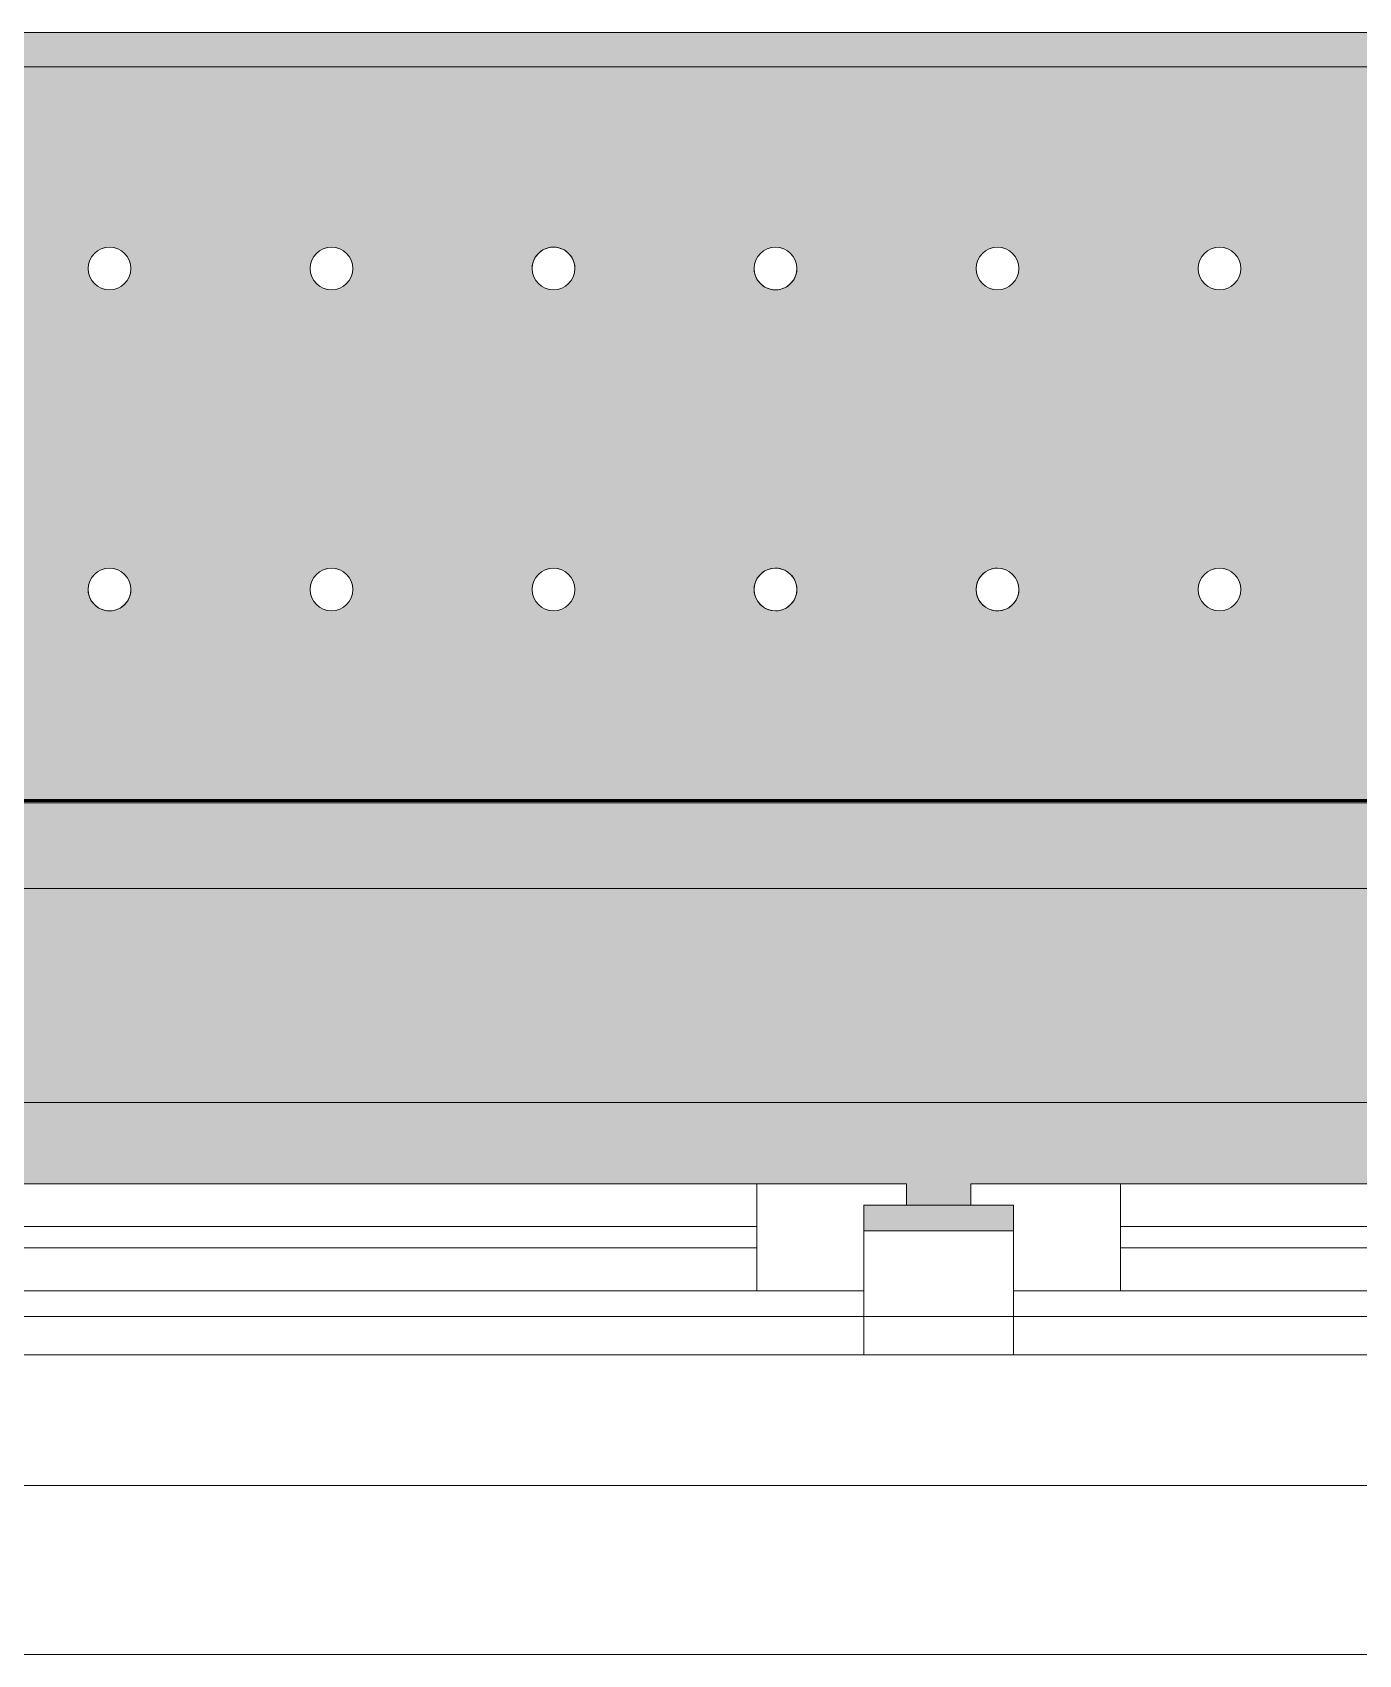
# Model space of a CAD drawing. Header units: millimetres. Extents: x -5426 to 189269, y -8553 to 29000.
# Drawn here: x 9071 to 9691, y -258 to 500 of the extents above; entities that cross this region are included whole.
import ezdxf

# ---------------------------------------------------------------- set-up
doc = ezdxf.new("R2010")
doc.units = ezdxf.units.MM
doc.linetypes.add('Осевая', pattern=[3175, 635, -476.25, 1587.5, -476.25])
for name, color, linetype, lineweight in [('A-GLAZ', 7, 'Continuous', 9), ('A-GLAZ-1', 7, 'Continuous', 13), ('I-WALL', 7, 'Continuous', 9), ('Оси-2', 7, 'Осевая', 9)]:
    doc.layers.add(name, color=color, linetype=linetype, lineweight=lineweight)
for name, color, linetype, lineweight, true_color in [('A-WALL-1', 7, 'Continuous', 9, 0xc0c0c0), ('I-WALL-13', 7, 'Continuous', 53, 0xeaa7bf), ('I-WALL-3', 7, 'Continuous', 9, 0xc0c0c0), ('S-WALL-ANLY', 7, 'Continuous', 13, 0x008040), ('Знаки-2', 9, 'Continuous', 9, 0x808080), ('Знаки-3', 7, 'Continuous', 9, 0xc1bbaf), ('Знаки-5', 7, 'Continuous', 9, 0xaba79f), ('Знаки-6', 7, 'Continuous', 9, 0xccc5b7), ('Знаки-7', 7, 'Continuous', 9, 0xd5cdbe), ('Знаки-8', 7, 'Continuous', 9, 0xd1cabb), ('Знаки-9', 7, 'Continuous', 9, 0xd4ccbd)]:
    doc.layers.add(name, color=color, linetype=linetype, lineweight=lineweight, true_color=true_color)
doc.layers.add('Знаки-4', color=7, linetype='Continuous', lineweight=9, transparency=0.5)

# ---------------------------------------------------------------- blocks, each defined once
blk = doc.blocks.new('120_Окно_СКБ_2Ст - 120_Окно_СКБ_2Ст 2100х2500 _мал створка СЛЕВА_-22446485-План отделки стен 3 этажа в осях 1-12')
at = {"layer": 'A-GLAZ'}
for p, q in [((1050, -57), (-1050, -57)), ((-930, -107), (-270, -107)), ((-100, -107), (930, -107)), ((-270, -117), (-930, -117)), ((930, -117), (-100, -117)), ((-200, -127), (-170, -127))]:
    blk.add_line(p, q, dxfattribs=at)
at = {"layer": 'A-GLAZ-1'}
for p, q in [((-220, -127), (-220, -57)), ((-220, -57), (-150, -57)), ((-150, -57), (-150, -127)), ((-220, -87), (-980, -87)), ((-270, -137), (-270, -87)), ((-220, -127), (-220, -87)), ((980, -87), (-150, -87)), ((-150, -87), (-150, -127)), ((-100, -137), (-100, -87)), ((-150, -127), (-220, -127)), ((-200, -127), (-220, -127)), ((-200, -137), (-200, -127)), ((-150, -127), (-170, -127)), ((-170, -127), (-170, -137)), ((-1000, -137), (-200, -137)), ((-200, -137), (-1000, -137)), ((-170, -137), (1000, -137)), ((1000, -137), (-170, -137))]:
    blk.add_line(p, q, dxfattribs=at)
blk = doc.blocks.new('Зашивка радиатора_ с перфорацией М5 - Зашивка радиатора_ с перфорацией М5-30945411-План отделки стен 3 этажа в осях 1-12')
at = {"layer": 'Знаки-4'}
h = blk.add_hatch(color=256, dxfattribs=at)
h.paths.add_polyline_path([(1701.22, 380), (1701.22, 368), (1721.22, 368), (1721.22, 358), (551.22, 358), (551.22, 368), (571.22, 368), (571.22, 380), (501.22, 380), (501.22, 368), (521.22, 368), (521.22, 358), (-278.78, 358), (-278.78, 368), (-258.78, 368), (-258.78, 380), (-310, 380), (-310, 368), (-308.78, 368), (-308.78, 220), (1750, 220), (1750, 380), (1721.22, 380)])
h.paths.add_polyline_path([(-247.99, 180), (-310, 180), (-310, -179.94), (1750, -179.94), (1750, 180), (-246.13, 180)])
h.paths.add_polyline_path([(1442.5, 90.35), (1447.5, 89.02), (1451.16, 85.35), (1452.5, 80.35), (1451.16, 75.35), (1447.5, 71.69), (1442.5, 70.35), (1437.5, 71.69), (1433.84, 75.35), (1432.5, 80.35), (1433.84, 85.35), (1437.5, 89.02), (1439.91, 90.01)])
h.paths.add_polyline_path([(1027.5, 90.35), (1032.5, 89.02), (1036.16, 85.35), (1037.5, 80.35), (1036.16, 75.35), (1032.5, 71.69), (1027.5, 70.35), (1022.5, 71.69), (1018.84, 75.35), (1017.5, 80.35), (1018.84, 85.35), (1022.5, 89.02), (1024.91, 90.01)])
h.paths.add_polyline_path([(1546.25, 90.35), (1551.25, 89.02), (1554.91, 85.35), (1556.25, 80.35), (1554.91, 75.35), (1551.25, 71.69), (1546.25, 70.35), (1541.25, 71.69), (1537.59, 75.35), (1536.25, 80.35), (1537.59, 85.35), (1541.25, 89.02), (1543.66, 90.01)])
h.paths.add_polyline_path([(1235, 90.35), (1240, 89.02), (1243.66, 85.35), (1245, 80.35), (1243.66, 75.35), (1240, 71.69), (1235, 70.35), (1230, 71.69), (1226.34, 75.35), (1225, 80.35), (1226.34, 85.35), (1230, 89.02), (1232.41, 90.01)])
h.paths.add_polyline_path([(820, 90.35), (825, 89.02), (828.66, 85.35), (830, 80.35), (828.66, 75.35), (825, 71.69), (820, 70.35), (815, 71.69), (811.34, 75.35), (810, 80.35), (811.34, 85.35), (815, 89.02), (817.41, 90.01)])
h.paths.add_polyline_path([(1650, 90.35), (1655, 89.02), (1658.66, 85.35), (1660, 80.35), (1658.66, 75.35), (1655, 71.69), (1650, 70.35), (1645, 71.69), (1641.34, 75.35), (1640, 80.35), (1641.34, 85.35), (1645, 89.02), (1647.41, 90.01)])
h.paths.add_polyline_path([(1338.75, 90.35), (1343.75, 89.02), (1347.41, 85.35), (1348.75, 80.35), (1347.41, 75.35), (1343.75, 71.69), (1338.75, 70.35), (1333.75, 71.69), (1330.09, 75.35), (1328.75, 80.35), (1330.09, 85.35), (1333.75, 89.02), (1336.16, 90.01)])
h.paths.add_polyline_path([(1131.25, 90.35), (1136.25, 89.02), (1139.91, 85.35), (1141.25, 80.35), (1139.91, 75.35), (1136.25, 71.69), (1131.25, 70.35), (1126.25, 71.69), (1122.59, 75.35), (1121.25, 80.35), (1122.59, 85.35), (1126.25, 89.02), (1128.66, 90.01)])
h.paths.add_polyline_path([(923.75, 90.35), (928.75, 89.02), (932.41, 85.35), (933.75, 80.35), (932.41, 75.35), (928.75, 71.69), (923.75, 70.35), (918.75, 71.69), (915.09, 75.35), (913.75, 80.35), (915.09, 85.35), (918.75, 89.02), (921.16, 90.01)])
h.paths.add_polyline_path([(716.25, 90.35), (721.25, 89.02), (724.91, 85.35), (726.25, 80.35), (724.91, 75.35), (721.25, 71.69), (716.25, 70.35), (711.25, 71.69), (707.59, 75.35), (706.25, 80.35), (707.59, 85.35), (711.25, 89.02), (713.66, 90.01)])
h.paths.add_polyline_path([(197.5, 90.35), (202.5, 89.02), (206.16, 85.35), (207.5, 80.35), (206.16, 75.35), (202.5, 71.69), (197.5, 70.35), (192.5, 71.69), (188.84, 75.35), (187.5, 80.35), (188.84, 85.35), (192.5, 89.02), (194.91, 90.01)])
h.paths.add_polyline_path([(405, 90.35), (410, 89.02), (413.66, 85.35), (415, 80.35), (413.66, 75.35), (410, 71.69), (405, 70.35), (400, 71.69), (396.34, 75.35), (395, 80.35), (396.34, 85.35), (400, 89.02), (402.41, 90.01)])
h.paths.add_polyline_path([(612.5, 90.35), (617.5, 89.02), (621.16, 85.35), (622.5, 80.35), (621.16, 75.35), (617.5, 71.69), (612.5, 70.35), (607.5, 71.69), (603.84, 75.35), (602.5, 80.35), (603.84, 85.35), (607.5, 89.02), (609.91, 90.01)])
h.paths.add_polyline_path([(93.75, 90.35), (98.75, 89.02), (102.41, 85.35), (103.75, 80.35), (102.41, 75.35), (98.75, 71.69), (93.75, 70.35), (88.75, 71.69), (85.09, 75.35), (83.75, 80.35), (85.09, 85.35), (88.75, 89.02), (91.16, 90.01)])
h.paths.add_polyline_path([(-217.5, 90.35), (-212.5, 89.02), (-208.84, 85.35), (-207.5, 80.35), (-208.84, 75.35), (-212.5, 71.69), (-217.5, 70.35), (-222.5, 71.69), (-226.16, 75.35), (-227.5, 80.35), (-226.16, 85.35), (-222.5, 89.02), (-220.09, 90.01)])
h.paths.add_polyline_path([(-113.75, 90.35), (-108.75, 89.02), (-105.09, 85.35), (-103.75, 80.35), (-105.09, 75.35), (-108.75, 71.69), (-113.75, 70.35), (-118.75, 71.69), (-122.41, 75.35), (-123.75, 80.35), (-122.41, 85.35), (-118.75, 89.02), (-116.34, 90.01)])
h.paths.add_polyline_path([(-10, 90.35), (-5, 89.02), (-1.34, 85.35), (0, 80.35), (-1.34, 75.35), (-5, 71.69), (-10, 70.35), (-15, 71.69), (-18.66, 75.35), (-20, 80.35), (-18.66, 85.35), (-15, 89.02), (-12.59, 90.01)])
h.paths.add_polyline_path([(301.25, 90.35), (306.25, 89.02), (309.91, 85.35), (311.25, 80.35), (309.91, 75.35), (306.25, 71.69), (301.25, 70.35), (296.25, 71.69), (292.59, 75.35), (291.25, 80.35), (292.59, 85.35), (296.25, 89.02), (298.66, 90.01)])
h.paths.add_polyline_path([(508.75, 90.35), (513.75, 89.02), (517.41, 85.35), (518.75, 80.35), (517.41, 75.35), (513.75, 71.69), (508.75, 70.35), (503.75, 71.69), (500.09, 75.35), (498.75, 80.35), (500.09, 85.35), (503.75, 89.02), (506.16, 90.01)])
h.paths.add_polyline_path([(1027.5, -59.65), (1032.5, -60.98), (1036.16, -64.65), (1037.5, -69.65), (1036.16, -74.65), (1032.5, -78.31), (1027.5, -79.65), (1022.5, -78.31), (1018.84, -74.65), (1017.5, -69.65), (1018.84, -64.65), (1023.14, -60.72), (1024.91, -59.99)])
h.paths.add_polyline_path([(1131.25, -59.65), (1136.25, -60.98), (1139.91, -64.65), (1141.25, -69.65), (1139.91, -74.65), (1136.25, -78.31), (1131.25, -79.65), (1126.25, -78.31), (1122.59, -74.65), (1121.25, -69.65), (1122.59, -64.65), (1126.89, -60.72), (1128.66, -59.99)])
h.paths.add_polyline_path([(716.25, -59.65), (721.25, -60.98), (724.91, -64.65), (726.25, -69.65), (724.91, -74.65), (721.25, -78.31), (716.25, -79.65), (711.25, -78.31), (707.59, -74.65), (706.25, -69.65), (707.59, -64.65), (711.89, -60.72), (713.66, -59.99)])
h.paths.add_polyline_path([(1338.75, -59.65), (1343.75, -60.98), (1347.41, -64.65), (1348.75, -69.65), (1347.41, -74.65), (1343.75, -78.31), (1338.75, -79.65), (1333.75, -78.31), (1330.09, -74.65), (1328.75, -69.65), (1330.09, -64.65), (1334.39, -60.72), (1336.16, -59.99)])
h.paths.add_polyline_path([(923.75, -59.65), (928.75, -60.98), (932.41, -64.65), (933.75, -69.65), (932.41, -74.65), (928.75, -78.31), (923.75, -79.65), (918.75, -78.31), (915.09, -74.65), (913.75, -69.65), (915.09, -64.65), (919.39, -60.72), (921.16, -59.99)])
h.paths.add_polyline_path([(1650, -59.65), (1655, -60.98), (1658.66, -64.65), (1660, -69.65), (1658.66, -74.65), (1655, -78.31), (1650, -79.65), (1645, -78.31), (1641.34, -74.65), (1640, -69.65), (1641.34, -64.65), (1645.64, -60.72), (1647.41, -59.99)])
h.paths.add_polyline_path([(1546.25, -59.65), (1551.25, -60.98), (1554.91, -64.65), (1556.25, -69.65), (1554.91, -74.65), (1551.25, -78.31), (1546.25, -79.65), (1541.25, -78.31), (1537.59, -74.65), (1536.25, -69.65), (1537.59, -64.65), (1541.89, -60.72), (1543.66, -59.99)])
h.paths.add_polyline_path([(1235, -59.65), (1240, -60.98), (1243.66, -64.65), (1245, -69.65), (1243.66, -74.65), (1240, -78.31), (1235, -79.65), (1230, -78.31), (1226.34, -74.65), (1225, -69.65), (1226.34, -64.65), (1230.64, -60.72), (1232.41, -59.99)])
h.paths.add_polyline_path([(820, -59.65), (825, -60.98), (828.66, -64.65), (830, -69.65), (828.66, -74.65), (825, -78.31), (820, -79.65), (815, -78.31), (811.34, -74.65), (810, -69.65), (811.34, -64.65), (815.64, -60.72), (817.41, -59.99)])
h.paths.add_polyline_path([(1442.5, -59.65), (1447.5, -60.98), (1451.16, -64.65), (1452.5, -69.65), (1451.16, -74.65), (1447.5, -78.31), (1442.5, -79.65), (1437.5, -78.31), (1433.84, -74.65), (1432.5, -69.65), (1433.84, -64.65), (1438.14, -60.72), (1439.91, -59.99)])
h.paths.add_polyline_path([(-10, -59.65), (-5, -60.98), (-1.34, -64.65), (0, -69.65), (-1.34, -74.65), (-5, -78.31), (-10, -79.65), (-15, -78.31), (-18.66, -74.65), (-20, -69.65), (-18.66, -64.65), (-14.36, -60.72), (-12.59, -59.99)])
h.paths.add_polyline_path([(93.75, -59.65), (98.75, -60.98), (102.41, -64.65), (103.75, -69.65), (102.41, -74.65), (98.75, -78.31), (93.75, -79.65), (88.75, -78.31), (85.09, -74.65), (83.75, -69.65), (85.09, -64.65), (89.39, -60.72), (91.16, -59.99)])
h.paths.add_polyline_path([(508.75, -59.65), (513.75, -60.98), (517.41, -64.65), (518.75, -69.65), (517.41, -74.65), (513.75, -78.31), (508.75, -79.65), (503.75, -78.31), (500.09, -74.65), (498.75, -69.65), (500.09, -64.65), (504.39, -60.72), (506.16, -59.99)])
h.paths.add_polyline_path([(612.5, -59.65), (617.5, -60.98), (621.16, -64.65), (622.5, -69.65), (621.16, -74.65), (617.5, -78.31), (612.5, -79.65), (607.5, -78.31), (603.84, -74.65), (602.5, -69.65), (603.84, -64.65), (608.14, -60.72), (609.91, -59.99)])
h.paths.add_polyline_path([(197.5, -59.65), (202.5, -60.98), (206.16, -64.65), (207.5, -69.65), (206.16, -74.65), (202.5, -78.31), (197.5, -79.65), (192.5, -78.31), (188.84, -74.65), (187.5, -69.65), (188.84, -64.65), (193.14, -60.72), (194.91, -59.99)])
h.paths.add_polyline_path([(405, -59.65), (410, -60.98), (413.66, -64.65), (415, -69.65), (413.66, -74.65), (410, -78.31), (405, -79.65), (400, -78.31), (396.34, -74.65), (395, -69.65), (396.34, -64.65), (400.64, -60.72), (402.41, -59.99)])
h.paths.add_polyline_path([(-113.75, -59.65), (-108.75, -60.98), (-105.09, -64.65), (-103.75, -69.65), (-105.09, -74.65), (-108.75, -78.31), (-113.75, -79.65), (-118.75, -78.31), (-122.41, -74.65), (-123.75, -69.65), (-122.41, -64.65), (-118.11, -60.72), (-116.34, -59.99)])
h.paths.add_polyline_path([(-217.5, -59.65), (-212.5, -60.98), (-208.84, -64.65), (-207.5, -69.65), (-208.84, -74.65), (-212.5, -78.31), (-217.5, -79.65), (-222.5, -78.31), (-226.16, -74.65), (-227.5, -69.65), (-226.16, -64.65), (-221.86, -60.72), (-220.09, -59.99)])
h.paths.add_polyline_path([(301.25, -59.65), (306.25, -60.98), (309.91, -64.65), (311.25, -69.65), (309.91, -74.65), (306.25, -78.31), (301.25, -79.65), (296.25, -78.31), (292.59, -74.65), (291.25, -69.65), (292.59, -64.65), (296.89, -60.72), (298.66, -59.99)])
for points in [[(1744.39, -163.94), (-310, -163.94), (-309.79, -179.94), (1750, -179.94), (1750, -163.94), (1744.47, -163.94)], [(400, -163.94), (400.68, -179.94), (440, -179.94), (439.32, -163.94), (400.68, -163.94)], [(400, -163.94), (400.68, -179.94), (440, -179.94), (439.32, -163.94), (400.68, -163.94)], [(412.93, -163.94), (410, -163.94), (410.34, -179.94), (430, -179.94), (429.66, -163.94), (414.82, -163.94)], [(427.07, -163.94), (410, -163.94), (410.34, -179.94), (430, -179.94), (429.66, -163.94), (428.66, -163.94)], [(505.86, -163.94), (500, -163.94), (500.68, -179.94), (540, -179.94), (539.32, -163.94), (508.75, -163.94)], [(515, -163.94), (500, -163.94), (500.68, -179.94), (540, -179.94), (539.32, -163.94), (517.41, -163.94)], [(510.34, -163.94), (510, -163.94), (510.34, -179.94), (530, -179.94), (529.66, -163.94), (511.34, -163.94)], [(527.07, -163.94), (510, -163.94), (510.34, -179.94), (530, -179.94), (529.66, -163.94), (528.66, -163.94)], [(600, -163.94), (600.68, -179.94), (640, -179.94), (639.32, -163.94), (600.68, -163.94)], [(600, -163.94), (600.68, -179.94), (640, -179.94), (639.32, -163.94), (600.68, -163.94)], [(627.07, -163.94), (610, -163.94), (610.34, -179.94), (630, -179.94), (629.66, -163.94), (628.66, -163.94)], [(627.07, -163.94), (610, -163.94), (610.34, -179.94), (630, -179.94), (629.66, -163.94), (628.66, -163.94)], [(737.32, -163.94), (700, -163.94), (700.68, -179.94), (740, -179.94), (739.32, -163.94)], [(700, -163.94), (700.68, -179.94), (740, -179.94), (739.32, -163.94), (700.68, -163.94)], [(710.34, -163.94), (710, -163.94), (710.34, -179.94), (730, -179.94), (729.66, -163.94), (711.34, -163.94)], [(712.93, -163.94), (710, -163.94), (710.34, -179.94), (730, -179.94), (729.66, -163.94), (715, -163.94)], [(826.63, -163.94), (800, -163.94), (800.68, -179.94), (840, -179.94), (839.32, -163.94), (830, -163.94)], [(829.66, -163.94), (800, -163.94), (800.68, -179.94), (840, -179.94), (839.32, -163.94), (830, -163.94)], [(810.34, -163.94), (810, -163.94), (810.34, -179.94), (830, -179.94), (829.66, -163.94), (811.34, -163.94)], [(810.34, -163.94), (810, -163.94), (810.34, -179.94), (830, -179.94), (829.66, -163.94), (811.34, -163.94)], [(900, -163.94), (900.68, -179.94), (940, -179.94), (939.32, -163.94), (900.68, -163.94)], [(900, -163.94), (900.68, -179.94), (940, -179.94), (939.32, -163.94), (900.68, -163.94)], [(930, -163.94), (910, -163.94), (910.34, -179.94), (930, -179.94)], [(930, -163.94), (910, -163.94), (910.34, -179.94), (930, -179.94)]]:
    blk.add_hatch(color=256, dxfattribs=at).paths.add_polyline_path(points)
at = {"layer": 'Знаки-2'}
for p, q in [((571.22, 380), (501.22, 380)), ((-310, -179.94), (1750, -179.94))]:
    blk.add_line(p, q, dxfattribs=at)
for centre, start, end in [((405, 80.35), 0, 180), ((508.75, 80.35), 0, 180), ((612.5, 80.35), 0, 180), ((716.25, 80.35), 0, 180), ((820, 80.35), 0, 180), ((923.75, 80.35), 0, 180), ((405, 80.35), 180, 0), ((508.75, 80.35), 180, 0), ((612.5, 80.35), 180, 0), ((716.25, 80.35), 180, 0), ((820, 80.35), 180, 0), ((923.75, 80.35), 180, 360), ((405, -69.65), 0, 180), ((508.75, -69.65), 0, 180), ((612.5, -69.65), 0, 180), ((716.25, -69.65), 0, 180), ((820, -69.65), 0, 180), ((923.75, -69.65), 0, 180), ((405, -69.65), 180, 0), ((508.75, -69.65), 180, 0), ((612.5, -69.65), 180, 0), ((716.25, -69.65), 180, 0), ((820, -69.65), 180, 0), ((923.75, -69.65), 180, 0)]:
    blk.add_arc(centre, 10, start, end, dxfattribs=at)
at = {"layer": 'Знаки-3'}
for p, q in [((300, -163.94), (340, -163.94)), ((340, -163.94), (300, -163.94)), ((400, -163.94), (340, -163.94)), ((400, -163.94), (410, -163.94)), ((405.86, -163.94), (400, -163.94)), ((410, -163.94), (405.86, -163.94)), ((410, -163.94), (430, -163.94)), ((430, -163.94), (410, -163.94)), ((430, -163.94), (434.14, -163.94)), ((439.32, -163.94), (430, -163.94)), ((434.14, -163.94), (440, -163.94)), ((440, -163.94), (439.32, -163.94)), ((500, -163.94), (440, -163.94)), ((500, -163.94), (540, -163.94)), ((540, -163.94), (500, -163.94)), ((600, -163.94), (540, -163.94)), ((600, -163.94), (640, -163.94)), ((640, -163.94), (600, -163.94)), ((700, -163.94), (640, -163.94)), ((700, -163.94), (710, -163.94)), ((710, -163.94), (700, -163.94)), ((710, -163.94), (730, -163.94)), ((730, -163.94), (710, -163.94)), ((730, -163.94), (740, -163.94)), ((740, -163.94), (730, -163.94)), ((800, -163.94), (740, -163.94)), ((800, -163.94), (814.82, -163.94)), ((810, -163.94), (800, -163.94)), ((834.14, -163.94), (810, -163.94)), ((814.82, -163.94), (837.32, -163.94)), ((840, -163.94), (834.14, -163.94)), ((837.32, -163.94), (840, -163.94)), ((900, -163.94), (840, -163.94)), ((900, -163.94), (900.68, -163.94)), ((925.18, -163.94), (900, -163.94)), ((900.68, -163.94), (920, -163.94)), ((920, -163.94), (940, -163.94)), ((940, -163.94), (925.18, -163.94)), ((1000, -163.94), (940, -163.94)), ((300, -179.94), (340, -179.94)), ((340, -179.94), (300, -179.94)), ((340, -179.94), (400, -179.94)), ((400, -179.94), (410, -179.94)), ((410, -179.94), (400, -179.94)), ((410, -179.94), (429.66, -179.94)), ((430, -179.94), (410, -179.94)), ((429.66, -179.94), (430, -179.94)), ((430, -179.94), (434.14, -179.94)), ((440, -179.94), (430, -179.94)), ((434.14, -179.94), (440, -179.94)), ((440, -179.94), (500, -179.94)), ((500, -179.94), (540, -179.94)), ((540, -179.94), (500, -179.94)), ((540, -179.94), (600, -179.94)), ((600, -179.94), (640, -179.94)), ((640, -179.94), (600, -179.94)), ((640, -179.94), (700, -179.94)), ((700, -179.94), (710, -179.94)), ((700.68, -179.94), (700, -179.94)), ((710, -179.94), (700.68, -179.94)), ((710, -179.94), (712.93, -179.94)), ((729.66, -179.94), (710, -179.94)), ((712.93, -179.94), (730, -179.94)), ((730, -179.94), (729.66, -179.94)), ((730, -179.94), (740, -179.94)), ((734.14, -179.94), (730, -179.94)), ((740, -179.94), (734.14, -179.94)), ((740, -179.94), (800, -179.94)), ((800, -179.94), (840, -179.94)), ((840, -179.94), (800, -179.94)), ((840, -179.94), (900, -179.94)), ((900, -179.94), (940, -179.94)), ((940, -179.94), (900, -179.94)), ((940, -179.94), (1000, -179.94))]:
    blk.add_line(p, q, dxfattribs=at)
at = {"layer": 'Знаки-5'}
for p, q in [((501.22, 380), (571.22, 380)), ((-262.14, -163.94), (1700.94, -163.94)), ((1750, -179.94), (-309.79, -179.94)), ((1750, -179.94), (-309.79, -179.94))]:
    blk.add_line(p, q, dxfattribs=at)
for centre, start, end in [((405, 80.35), 0, 180), ((508.75, 80.35), 150, 180), ((508.75, 80.35), 75, 150), ((508.75, 80.35), 0, 75), ((612.5, 80.35), 120, 180), ((612.5, 80.35), 90, 120), ((612.5, 80.35), 15, 90), ((716.25, 80.35), 0, 180), ((820, 80.35), 0, 180), ((923.75, 80.35), 120, 180), ((923.75, 80.35), 0, 120), ((405, 80.35), 180, 360), ((508.75, 80.35), 180, 270), ((508.75, 80.35), 285, 360), ((612.5, 80.35), 180, 225), ((612.5, 80.35), 300, 360), ((612.5, 80.35), 0, 15), ((716.25, 80.35), 180, 0), ((820, 80.35), 180, 360), ((923.75, 80.35), 180, 360), ((508.75, 80.35), 270, 285), ((612.5, 80.35), 225, 300), ((405, -69.65), 0, 180), ((508.75, -69.65), 0, 180), ((612.5, -69.65), 0, 120), ((716.25, -69.65), 0, 180), ((820, -69.65), 0, 180), ((923.75, -69.65), 0, 180), ((612.5, -69.65), 120, 180), ((405, -69.65), 180, 360), ((508.75, -69.65), 180, 360), ((612.5, -69.65), 180, 360), ((716.25, -69.65), 180, 240), ((716.25, -69.65), 240, 360), ((820, -69.65), 180, 360), ((923.75, -69.65), 180, 360)]:
    blk.add_arc(centre, 10, start, end, dxfattribs=at)
at = {"layer": 'Знаки-6'}
for p, q in [((330, -163.94), (340, -163.94)), ((340, -163.94), (337.32, -163.94)), ((400, -163.94), (410, -163.94)), ((410, -163.94), (400, -163.94)), ((411.28, -163.94), (414.82, -163.94)), ((414.82, -163.94), (411.28, -163.94)), ((415, -163.94), (420, -163.94)), ((425, -163.94), (415, -163.94)), ((420, -163.94), (425, -163.94)), ((425.18, -163.94), (428.72, -163.94)), ((428.72, -163.94), (425.18, -163.94)), ((430, -163.94), (440, -163.94)), ((440, -163.94), (430, -163.94)), ((500, -163.94), (510, -163.94)), ((500.68, -163.94), (500, -163.94)), ((510, -163.94), (500.68, -163.94)), ((510, -163.94), (514.81, -163.94)), ((514.81, -163.94), (510, -163.94)), ((515, -163.94), (525, -163.94)), ((517.41, -163.94), (515, -163.94)), ((525, -163.94), (517.41, -163.94)), ((525.19, -163.94), (527.07, -163.94)), ((528.66, -163.94), (525.19, -163.94)), ((527.07, -163.94), (530, -163.94)), ((530, -163.94), (528.66, -163.94)), ((530, -163.94), (534.14, -163.94)), ((537.32, -163.94), (530, -163.94)), ((534.14, -163.94), (540, -163.94)), ((540, -163.94), (537.32, -163.94)), ((600, -163.94), (605.86, -163.94)), ((600.68, -163.94), (600, -163.94)), ((610, -163.94), (600.68, -163.94)), ((605.86, -163.94), (610, -163.94)), ((610, -163.94), (610.34, -163.94)), ((611.34, -163.94), (610, -163.94)), ((610.34, -163.94), (614.81, -163.94)), ((614.81, -163.94), (611.34, -163.94)), ((615, -163.94), (620, -163.94)), ((625, -163.94), (615, -163.94)), ((620, -163.94), (625, -163.94)), ((625.19, -163.94), (629.66, -163.94)), ((630, -163.94), (625.19, -163.94)), ((629.66, -163.94), (630, -163.94)), ((630, -163.94), (640, -163.94)), ((640, -163.94), (630, -163.94)), ((700, -163.94), (710, -163.94)), ((710, -163.94), (700, -163.94)), ((711.28, -163.94), (714.82, -163.94)), ((714.82, -163.94), (711.28, -163.94)), ((715, -163.94), (725, -163.94)), ((725, -163.94), (715, -163.94)), ((725.18, -163.94), (728.72, -163.94)), ((728.72, -163.94), (725.18, -163.94)), ((730, -163.94), (740, -163.94)), ((740, -163.94), (730, -163.94)), ((800, -163.94), (810, -163.94)), ((802.68, -163.94), (800, -163.94)), ((810, -163.94), (802.68, -163.94)), ((810, -163.94), (814.81, -163.94)), ((814.81, -163.94), (810, -163.94)), ((815, -163.94), (825, -163.94)), ((825, -163.94), (815, -163.94)), ((825.19, -163.94), (830, -163.94)), ((830, -163.94), (825.19, -163.94)), ((830, -163.94), (840, -163.94)), ((837.32, -163.94), (830, -163.94)), ((840, -163.94), (837.32, -163.94)), ((900, -163.94), (902.68, -163.94)), ((910, -163.94), (900, -163.94)), ((902.68, -163.94), (910, -163.94)), ((910, -163.94), (911.34, -163.94)), ((914.81, -163.94), (910, -163.94)), ((911.34, -163.94), (914.81, -163.94)), ((915, -163.94), (925, -163.94)), ((925, -163.94), (915, -163.94)), ((925.19, -163.94), (930, -163.94)), ((930, -163.94), (925.19, -163.94)), ((930, -163.94), (937.32, -163.94)), ((937.32, -163.94), (930, -163.94)), ((937.32, -163.94), (940, -163.94)), ((940, -163.94), (937.32, -163.94)), ((330, -179.94), (340, -179.94)), ((340, -179.94), (330, -179.94)), ((400, -179.94), (410, -179.94)), ((410, -179.94), (400, -179.94)), ((411.28, -179.94), (414.82, -179.94)), ((414.82, -179.94), (411.28, -179.94)), ((415, -179.94), (425, -179.94)), ((425, -179.94), (415, -179.94)), ((425.18, -179.94), (428.72, -179.94)), ((428.72, -179.94), (425.18, -179.94)), ((430, -179.94), (440, -179.94)), ((440, -179.94), (430, -179.94)), ((500, -179.94), (510, -179.94)), ((510, -179.94), (500, -179.94)), ((510, -179.94), (514.81, -179.94)), ((510.34, -179.94), (510, -179.94)), ((512.93, -179.94), (510.34, -179.94)), ((514.81, -179.94), (512.93, -179.94)), ((515, -179.94), (525, -179.94)), ((525, -179.94), (515, -179.94)), ((525.19, -179.94), (530, -179.94)), ((530, -179.94), (525.19, -179.94)), ((530, -179.94), (540, -179.94)), ((540, -179.94), (530, -179.94)), ((600, -179.94), (610, -179.94)), ((610, -179.94), (600, -179.94)), ((610, -179.94), (614.81, -179.94)), ((610.34, -179.94), (610, -179.94)), ((614.81, -179.94), (610.34, -179.94)), ((615, -179.94), (625, -179.94)), ((625, -179.94), (615, -179.94)), ((625.19, -179.94), (630, -179.94)), ((630, -179.94), (625.19, -179.94)), ((630, -179.94), (640, -179.94)), ((639.32, -179.94), (630, -179.94)), ((640, -179.94), (639.32, -179.94)), ((700, -179.94), (710, -179.94)), ((710, -179.94), (700, -179.94)), ((711.28, -179.94), (714.82, -179.94)), ((714.82, -179.94), (711.28, -179.94)), ((715, -179.94), (725, -179.94)), ((720, -179.94), (715, -179.94)), ((725, -179.94), (720, -179.94)), ((725.18, -179.94), (728.72, -179.94)), ((728.72, -179.94), (725.18, -179.94)), ((730, -179.94), (740, -179.94)), ((740, -179.94), (730, -179.94)), ((800, -179.94), (810, -179.94)), ((802.68, -179.94), (800, -179.94)), ((810, -179.94), (802.68, -179.94)), ((810, -179.94), (814.81, -179.94)), ((814.81, -179.94), (810, -179.94)), ((815, -179.94), (820, -179.94)), ((825, -179.94), (815, -179.94)), ((820, -179.94), (825, -179.94)), ((825.19, -179.94), (828.66, -179.94)), ((828.66, -179.94), (825.19, -179.94)), ((828.66, -179.94), (830, -179.94)), ((830, -179.94), (828.66, -179.94)), ((830, -179.94), (839.32, -179.94)), ((840, -179.94), (830, -179.94)), ((839.32, -179.94), (840, -179.94)), ((900, -179.94), (910, -179.94)), ((910, -179.94), (900, -179.94)), ((910, -179.94), (914.81, -179.94)), ((914.81, -179.94), (910, -179.94)), ((915, -179.94), (925, -179.94)), ((925, -179.94), (915, -179.94)), ((925.19, -179.94), (930, -179.94)), ((930, -179.94), (925.19, -179.94)), ((930, -179.94), (940, -179.94)), ((940, -179.94), (930, -179.94))]:
    blk.add_line(p, q, dxfattribs=at)
at = {"layer": 'Знаки-7'}
for p, q in [((414.82, -163.94), (411.34, -163.94)), ((425, -163.94), (415, -163.94)), ((428.66, -163.94), (425.18, -163.94)), ((514.82, -163.94), (511.34, -163.94)), ((525, -163.94), (515, -163.94)), ((528.66, -163.94), (525.18, -163.94)), ((614.82, -163.94), (611.34, -163.94)), ((625, -163.94), (615, -163.94)), ((628.66, -163.94), (625.18, -163.94)), ((714.82, -163.94), (711.34, -163.94)), ((725, -163.94), (715, -163.94)), ((728.66, -163.94), (725.18, -163.94)), ((814.82, -163.94), (811.34, -163.94)), ((825, -163.94), (815, -163.94)), ((826.63, -163.94), (825.18, -163.94)), ((828.66, -163.94), (827.07, -163.94)), ((914.82, -163.94), (911.34, -163.94)), ((917.41, -163.94), (915, -163.94)), ((925, -163.94), (917.97, -163.94)), ((928.66, -163.94), (925.18, -163.94)), ((411.34, -179.94), (414.82, -179.94)), ((415, -179.94), (425, -179.94)), ((425.18, -179.94), (428.66, -179.94)), ((511.34, -179.94), (514.82, -179.94)), ((515, -179.94), (525, -179.94)), ((525.18, -179.94), (528.66, -179.94)), ((611.34, -179.94), (614.82, -179.94)), ((615, -179.94), (625, -179.94)), ((625.18, -179.94), (628.66, -179.94)), ((711.34, -179.94), (714.82, -179.94)), ((715, -179.94), (725, -179.94)), ((725.18, -179.94), (728.66, -179.94)), ((811.34, -179.94), (814.82, -179.94)), ((815, -179.94), (825, -179.94)), ((825.18, -179.94), (826.63, -179.94)), ((827.07, -179.94), (828.66, -179.94)), ((911.34, -179.94), (914.82, -179.94)), ((915, -179.94), (917.41, -179.94)), ((917.97, -179.94), (925, -179.94)), ((925.18, -179.94), (928.66, -179.94))]:
    blk.add_line(p, q, dxfattribs=at)
at = {"layer": 'Знаки-8'}
for p, q in [((410, -163.94), (400.68, -163.94)), ((410, -163.94), (414.81, -163.94)), ((414.81, -163.94), (410, -163.94)), ((415, -163.94), (425, -163.94)), ((425, -163.94), (415, -163.94)), ((425.19, -163.94), (430, -163.94)), ((430, -163.94), (425.19, -163.94)), ((439.32, -163.94), (430, -163.94)), ((510, -163.94), (500.68, -163.94)), ((510, -163.94), (514.81, -163.94)), ((514.81, -163.94), (510, -163.94)), ((515, -163.94), (525, -163.94)), ((525, -163.94), (515, -163.94)), ((525.19, -163.94), (530, -163.94)), ((530, -163.94), (525.19, -163.94)), ((539.32, -163.94), (530, -163.94)), ((610, -163.94), (600.68, -163.94)), ((611.28, -163.94), (614.82, -163.94)), ((614.82, -163.94), (611.28, -163.94)), ((615, -163.94), (625, -163.94)), ((625, -163.94), (615, -163.94)), ((625.18, -163.94), (628.72, -163.94)), ((628.72, -163.94), (625.18, -163.94)), ((639.32, -163.94), (630, -163.94)), ((710, -163.94), (700.68, -163.94)), ((710, -163.94), (714.81, -163.94)), ((714.81, -163.94), (710, -163.94)), ((715, -163.94), (725, -163.94)), ((725, -163.94), (715, -163.94)), ((725.19, -163.94), (730, -163.94)), ((730, -163.94), (725.19, -163.94)), ((734.14, -163.94), (730, -163.94)), ((739.32, -163.94), (735.29, -163.94)), ((810, -163.94), (800.68, -163.94)), ((810, -163.94), (814.81, -163.94)), ((814.81, -163.94), (810, -163.94)), ((815, -163.94), (825, -163.94)), ((825, -163.94), (815, -163.94)), ((825.19, -163.94), (830, -163.94)), ((830, -163.94), (825.19, -163.94)), ((839.32, -163.94), (830, -163.94)), ((910, -163.94), (900.68, -163.94)), ((911.28, -163.94), (914.82, -163.94)), ((914.82, -163.94), (911.28, -163.94)), ((915, -163.94), (917.39, -163.94)), ((917.39, -163.94), (915, -163.94)), ((917.95, -163.94), (925, -163.94)), ((925, -163.94), (917.95, -163.94)), ((925.18, -163.94), (928.72, -163.94)), ((928.72, -163.94), (925.18, -163.94)), ((939.32, -163.94), (930, -163.94)), ((400.68, -179.94), (410, -179.94)), ((410, -179.94), (414.81, -179.94)), ((414.81, -179.94), (410, -179.94)), ((415, -179.94), (425, -179.94)), ((425, -179.94), (415, -179.94)), ((425.19, -179.94), (430, -179.94)), ((430, -179.94), (425.19, -179.94)), ((430, -179.94), (439.32, -179.94)), ((500.68, -179.94), (510, -179.94)), ((510, -179.94), (514.81, -179.94)), ((514.81, -179.94), (510, -179.94)), ((515, -179.94), (525, -179.94)), ((525, -179.94), (515, -179.94)), ((525.19, -179.94), (530, -179.94)), ((530, -179.94), (525.19, -179.94)), ((530, -179.94), (539.32, -179.94)), ((600.68, -179.94), (610, -179.94)), ((611.28, -179.94), (614.82, -179.94)), ((614.82, -179.94), (611.28, -179.94)), ((615, -179.94), (625, -179.94)), ((625, -179.94), (615, -179.94)), ((625.18, -179.94), (628.72, -179.94)), ((628.72, -179.94), (625.18, -179.94)), ((630, -179.94), (639.32, -179.94)), ((700.68, -179.94), (710, -179.94)), ((710, -179.94), (714.81, -179.94)), ((714.81, -179.94), (710, -179.94)), ((715, -179.94), (725, -179.94)), ((725, -179.94), (715, -179.94)), ((725.19, -179.94), (730, -179.94)), ((730, -179.94), (725.19, -179.94)), ((730, -179.94), (734.14, -179.94)), ((735.29, -179.94), (739.32, -179.94)), ((800.68, -179.94), (810, -179.94)), ((810, -179.94), (814.81, -179.94)), ((814.81, -179.94), (810, -179.94)), ((815, -179.94), (825, -179.94)), ((825, -179.94), (815, -179.94)), ((825.19, -179.94), (830, -179.94)), ((830, -179.94), (825.19, -179.94)), ((830, -179.94), (839.32, -179.94)), ((900.68, -179.94), (910, -179.94)), ((911.28, -179.94), (914.82, -179.94)), ((914.82, -179.94), (911.28, -179.94)), ((915, -179.94), (917.39, -179.94)), ((917.39, -179.94), (915, -179.94)), ((917.95, -179.94), (925, -179.94)), ((925, -179.94), (917.95, -179.94)), ((925.18, -179.94), (928.72, -179.94)), ((928.72, -179.94), (925.18, -179.94)), ((930, -179.94), (939.32, -179.94))]:
    blk.add_line(p, q, dxfattribs=at)
at = {"layer": 'Знаки-9'}
for p, q in [((411.28, -163.94), (414.82, -163.94)), ((414.82, -163.94), (411.28, -163.94)), ((415, -163.94), (425, -163.94)), ((425, -163.94), (415, -163.94)), ((425.18, -163.94), (428.72, -163.94)), ((428.72, -163.94), (425.18, -163.94)), ((511.28, -163.94), (514.82, -163.94)), ((514.82, -163.94), (511.28, -163.94)), ((515, -163.94), (525, -163.94)), ((525, -163.94), (515, -163.94)), ((525.18, -163.94), (528.72, -163.94)), ((528.72, -163.94), (525.18, -163.94)), ((610, -163.94), (614.81, -163.94)), ((612.93, -163.94), (610, -163.94)), ((614.81, -163.94), (612.93, -163.94)), ((615, -163.94), (625, -163.94)), ((625, -163.94), (615, -163.94)), ((625.19, -163.94), (628.66, -163.94)), ((630, -163.94), (625.19, -163.94)), ((628.66, -163.94), (630, -163.94)), ((711.28, -163.94), (714.82, -163.94)), ((714.82, -163.94), (711.28, -163.94)), ((715, -163.94), (725, -163.94)), ((725, -163.94), (715, -163.94)), ((725.18, -163.94), (728.72, -163.94)), ((728.72, -163.94), (725.18, -163.94)), ((811.28, -163.94), (814.82, -163.94)), ((814.82, -163.94), (811.28, -163.94)), ((815, -163.94), (825, -163.94)), ((825, -163.94), (815, -163.94)), ((825.18, -163.94), (826.68, -163.94)), ((826.68, -163.94), (825.18, -163.94)), ((827.13, -163.94), (828.72, -163.94)), ((828.72, -163.94), (827.13, -163.94)), ((910, -163.94), (914.81, -163.94)), ((914.81, -163.94), (910, -163.94)), ((915, -163.94), (925, -163.94)), ((925, -163.94), (915, -163.94)), ((925.19, -163.94), (930, -163.94)), ((928.66, -163.94), (925.19, -163.94)), ((930, -163.94), (928.66, -163.94)), ((411.28, -179.94), (414.82, -179.94)), ((414.82, -179.94), (411.28, -179.94)), ((415, -179.94), (425, -179.94)), ((420, -179.94), (415, -179.94)), ((425, -179.94), (420, -179.94)), ((425.18, -179.94), (428.72, -179.94)), ((428.72, -179.94), (425.18, -179.94)), ((511.28, -179.94), (514.82, -179.94)), ((514.82, -179.94), (511.28, -179.94)), ((515, -179.94), (525, -179.94)), ((525, -179.94), (515, -179.94)), ((525.18, -179.94), (528.72, -179.94)), ((528.72, -179.94), (525.18, -179.94)), ((610, -179.94), (614.81, -179.94)), ((614.81, -179.94), (610, -179.94)), ((615, -179.94), (625, -179.94)), ((625, -179.94), (615, -179.94)), ((625.19, -179.94), (630, -179.94)), ((630, -179.94), (625.19, -179.94)), ((711.28, -179.94), (714.82, -179.94)), ((714.82, -179.94), (711.28, -179.94)), ((715, -179.94), (725, -179.94)), ((725, -179.94), (715, -179.94)), ((725.18, -179.94), (728.72, -179.94)), ((728.72, -179.94), (725.18, -179.94)), ((811.28, -179.94), (814.82, -179.94)), ((814.82, -179.94), (811.28, -179.94)), ((815, -179.94), (825, -179.94)), ((825, -179.94), (815, -179.94)), ((825.18, -179.94), (826.68, -179.94)), ((826.68, -179.94), (825.18, -179.94)), ((827.13, -179.94), (828.72, -179.94)), ((828.72, -179.94), (827.13, -179.94)), ((910, -179.94), (911.34, -179.94)), ((914.81, -179.94), (910, -179.94)), ((911.34, -179.94), (914.81, -179.94)), ((915, -179.94), (925, -179.94)), ((925, -179.94), (915, -179.94)), ((925.19, -179.94), (930, -179.94)), ((930, -179.94), (925.19, -179.94))]:
    blk.add_line(p, q, dxfattribs=at)

msp = doc.modelspace()

# ---------------------------------------------------------------- hatches: boundary and pattern name
at = {"layer": 'I-WALL'}
h = msp.add_hatch(dxfattribs=at)
h.set_pattern_fill('FP_36', color=256, style=0, pattern_type=2)
h.set_pattern_definition([(0, (0, 0), (121.92, 30.48), [10.058, -81.382, 10.058, -81.382, -487.68]), (0, (0, 0), (121.92, 30.48), [-182.88, 10.058, -172.822, 10.058, -81.382, -213.36]), (0, (0, 0), (121.92, 30.48), [-457.2, 10.058, -50.902, 10.058, -142.342]), (120, (45.72, 15.24), (-87.356454, 90.34582), [10.058, -81.382, 10.058, -81.382, -487.68]), (120, (45.72, 15.24), (-87.356454, 90.34582), [-182.88, 10.058, -172.822, 10.058, -81.382, -213.36]), (120, (45.72, 15.24), (-87.356454, 90.34582), [-457.2, 10.058, -50.902, 10.058, -142.342]), (240, (60.96, 76.2), (-34.563546, -120.82582), [10.058, -81.382, 10.058, -81.382, -487.68]), (240, (60.96, 76.2), (-34.563546, -120.82582), [-182.88, 10.058, -172.822, 10.058, -81.382, -213.36]), (240, (60.96, 76.2), (-34.563546, -120.82582), [-457.2, 10.058, -50.902, 10.058, -142.342])])
h.paths.add_polyline_path([(12010, 100), (12140, 100), (12140, 140), (8260, 140), (8260, 100), (11944.61, 100)])

# ---------------------------------------------------------------- linework, layer by layer
at = {"layer": 'A-WALL-1'}
msp.add_line((-268, -258), (12010, -258), dxfattribs=at)
at = {"layer": 'I-WALL-13'}
msp.add_line((8342.09, 141), (10283.77, 141), dxfattribs=at)
at = {"layer": 'I-WALL-3'}
for p, q in [((12010, 140), (8280, 140)), ((11989, 100), (8259.74, 100)), ((10359.74, -100), (8260, -100))]:
    msp.add_line(p, q, dxfattribs=at)
at = {"layer": 'S-WALL-ANLY'}
for p, q in [((10359.74, -179), (8259.74, -179)), ((8259.74, -179), (10359.74, -179))]:
    msp.add_line(p, q, dxfattribs=at)
at = {"layer": 'Оси-2'}
msp.add_line((-2038.22, 0), (36260, 0), dxfattribs=at)

# ---------------------------------------------------------------- block references
at = {"layer": 'A-GLAZ', "rotation": 180}
msp.add_blockref('120_Окно_СКБ_2Ст - 120_Окно_СКБ_2Ст 2100х2500 _мал створка СЛЕВА_-22446485-План отделки стен 3 этажа в осях 1-12', (9309.74, -175), dxfattribs=at)
at = {"layer": 'Знаки-3', "rotation": 180}
msp.add_blockref('Зашивка радиатора_ с перфорацией М5 - Зашивка радиатора_ с перфорацией М5-30945411-План отделки стен 3 этажа в осях 1-12', (10030.97, 320), dxfattribs=at)

doc.saveas('drawing.dxf')
